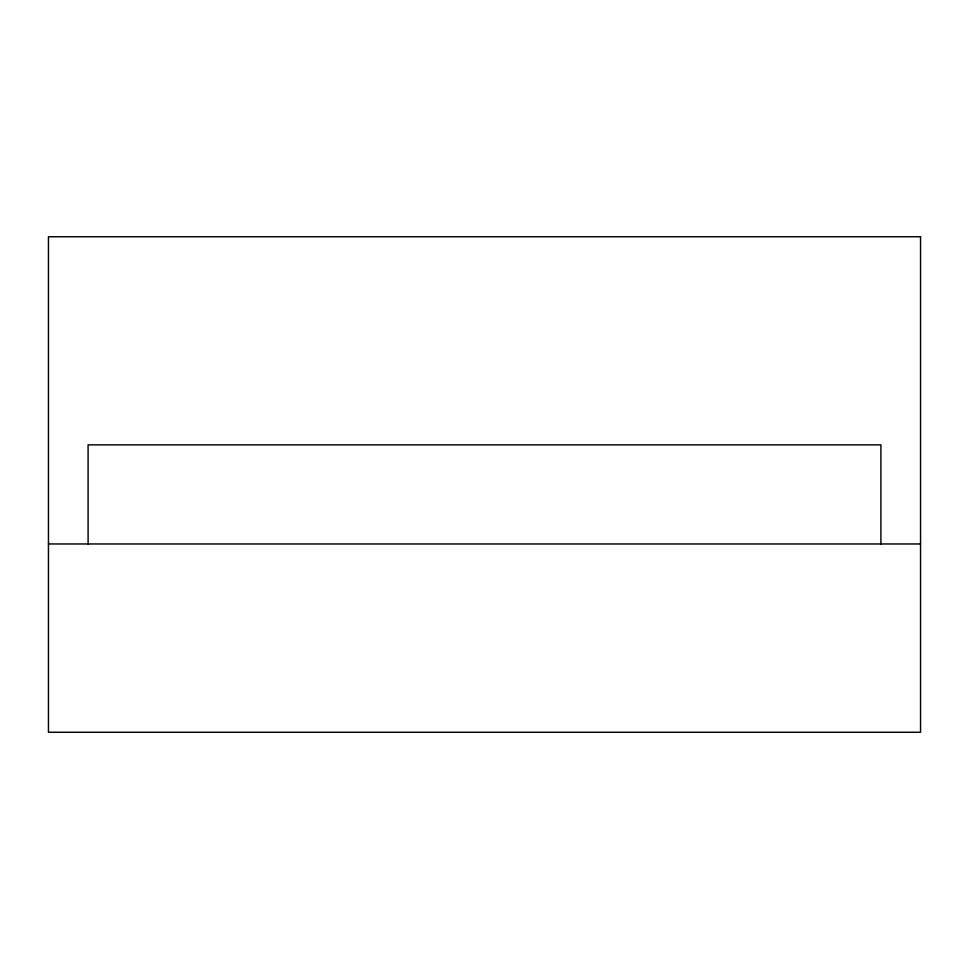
<?xml version="1.0" encoding="UTF-8"?>
<svg xmlns="http://www.w3.org/2000/svg" width="969" height="969" viewBox="0 0 969 969"><rect width="100%" height="100%" fill="white"/><g stroke="black" fill="none" stroke-linecap="round" stroke-linejoin="round"><path stroke-width="1.45" d="M48.45 543.96L920.55 543.96M880.906 543.96L880.906 444.856L88.094 444.856L88.094 543.96M920.55 236.739L48.45 236.739L48.45 732.261L920.55 732.261L920.55 236.739"/></g></svg>
